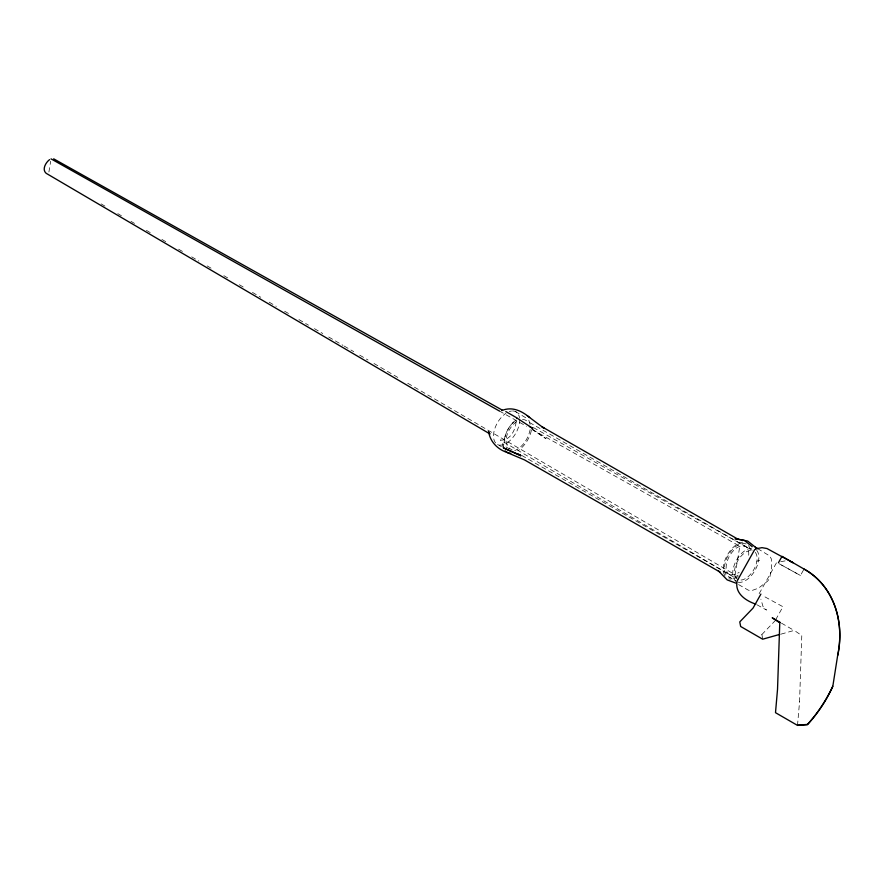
<?xml version="1.0" encoding="UTF-8"?>
<svg xmlns="http://www.w3.org/2000/svg" width="884" height="884" viewBox="0 0 884 884"><rect width="100%" height="100%" fill="white"/><g stroke="black" fill="none" stroke-linecap="round" stroke-linejoin="round"><path stroke-width="0.66" stroke-dasharray="4.42 3.31" d="M799.545 701.984L801.788 635.408M516.013 421.756C515.858 429.933 509.615 441.282 500.278 440L729.875 574.843L735.101 574.755L739.157 572.324M797.512 725.399L799.556 701.752M48.907 172.015L50.675 161.264M530.157 429.613C528.367 438.353 523.041 446.995 514.654 450.685M531.394 430.298C529.638 438.398 524.864 445.845 518.146 450.718M759.146 593.683L776.716 562.39L800.44 575.484M775.677 619.739L782.948 606.733L762.715 595.65M803.434 570.136L800.429 575.495L779.036 563.694M761.787 634.624L775.08 620.789M516.764 421.491C508.488 427.027 499.979 444.298 512.19 449.956M756.87 561.263L759.676 560.246M781.069 634.126L794.23 630.403L801.788 635.519M780.749 561.694L785.754 560.776M742.98 542.091L740.405 542.599A20.376 11.481 -60.2 0 0 724.792 560.699L723.554 565.506A20.376 11.481 -60.2 0 0 725.543 576.677M751.709 548.168L748.494 548.809A18.752 10.564 -60.2 0 0 734.394 564.721A18.752 10.564 -60.2 0 0 736.228 581.396M522.51 419.425L524.941 419.878L752.162 550.235M746.195 543.925L743.378 543.395L740.162 544.025A18.752 10.564 -60.2 0 0 725.797 560.688L724.659 565.097A18.752 10.564 -60.2 0 0 726.493 575.385L735.853 581.142M748.704 555.263A16.255 9.149 -60.2 0 0 745.035 546.135L739.809 546.224L736.858 547.749A16.255 9.149 -60.2 0 0 729.035 556.821L727.355 560.655A16.255 9.149 -60.2 0 0 727.952 573.396L729.875 574.843M757.013 604.811L766.527 610.059L763.014 606.523L760.903 599.186M533.339 427.547L745.035 546.135M499.427 411.038L526.521 426.276M532.511 429.646L739.809 546.224L735.101 574.755L404.983 381.634M757.632 548.621L769.699 555.959L771.301 558.865L771.688 567.141L769.599 578.467L767.655 581.108L758.538 588.136L751.345 590.733L748.284 590.147L737.366 583.893M515.328 411.48L528.334 419.325M521.748 455.437L738.206 579.617M505.979 446.939L509.383 448.895M501.438 446.663L497.847 444.608A18.752 10.564 -60.2 0 1 496.289 443.613M781.467 623.154L794.219 630.513M101.13 203.884L105.903 206.668M117.815 213.641L121.395 215.729M130.92 221.309L134.501 223.398M146.412 230.37L151.175 233.155M161.905 239.431L166.667 242.216M178.59 249.189L183.353 251.984M191.695 256.857L198.845 261.045M207.188 265.918L213.143 269.41M223.862 275.675L228.636 278.471M239.354 284.736L245.31 288.228M252.459 292.405L260.802 297.289M269.145 302.162L276.294 306.35M284.637 311.234L290.593 314.715M298.936 319.599L308.472 325.168M314.428 328.66L322.771 333.533M328.726 337.025L343.025 345.39M344.219 346.086L353.744 351.655M359.7 355.147L368.042 360.02M373.998 363.512L400.22 378.838M531.682 429.072L546.058 438.74L532.732 429.502M528.82 420.22L530.422 425.513M761.864 634.513L762.737 639.066M755.279 552.356A16.255 9.149 -60.2 0 1 754.207 568.931A16.255 9.149 -60.2 0 1 740.637 580.081M736.284 578.18A16.255 9.149 -60.2 0 1 737.355 561.594A16.255 9.149 -60.2 0 1 750.914 550.456M756.737 550.367A18.752 10.564 -60.2 0 1 754.273 571.628A18.752 10.564 -60.2 0 1 737.035 581.827M748.416 545.583A18.752 10.564 -60.2 0 1 750.505 551.771M738.14 575.186A18.752 10.564 -60.2 0 1 728.714 577.042M512.521 410.949A18.752 10.564 -60.2 0 1 519.538 418.088M519.648 419.325A18.752 10.564 -60.2 0 1 504.996 444.044M503.88 444.497A18.752 10.564 -60.2 0 1 498.72 444.906M495.626 442.939A18.752 10.564 -60.2 0 1 493.526 436.762L493.791 432.663A18.752 10.564 -60.2 0 1 505.891 413.347M509.294 411.59A18.752 10.564 -60.2 0 1 511.482 411.038M738.206 576.467A20.376 11.481 -60.2 0 1 728.902 578.821M504.521 438.862L504.256 442.983A18.752 10.564 -60.2 0 1 515.825 420.121C509.902 424.674 505.979 431.58 504.521 438.862"/><path stroke-width="1.33" d="M760.903 594.081L753.069 608.07L739.775 621.905L740.648 626.48L762.66 639.198L779.798 634.38M778.417 562.777L782.02 556.345L804.031 569.064A91.87 76.466 -60 0 1 837.701 655.221L832.783 686.481A124.975 104.014 -60 0 1 807.446 724.703L797.512 725.399L775.5 712.681L777.533 689.266L779.776 622.8L772.196 617.794L780.307 622.48M49.581 159.639C45.791 162.391 41.736 169.485 46.079 173.253L490.034 433.978M501.725 410.585C512.09 406.209 521.693 410.872 529.66 417.513M797.523 725.123L807.435 724.427A124.755 103.826 -60 0 0 832.739 686.271M510.72 453.404C499.571 451.183 490.377 443.138 488.576 431.58L489.637 433.492M756.638 548.202L747.709 541.063L735.134 538.665L744.405 540.444L752.229 546.688M736.284 583.263L727.201 579.915L718.25 570.655M502.775 443.967L503.471 447.89L520.742 455.415L518.477 454.111M503.482 447.901L520.82 455.835L519.715 455.194M790.727 561.638L793.025 562.71L766.958 548.522L761.986 547.66L756.98 548.577L754.649 549.66L737.134 580.965C734.494 593.164 745.621 600.788 755.831 604.148M53.692 158.833L502.543 410.286M51.062 158.877L499.427 411.038M757.632 548.621L755.279 547.262L756.892 548.467M737.952 539.196L542.002 426.784L544.224 428.453L527.173 415.657M505.814 411.557L516.599 417.734L516.742 418.563M529.417 426.508L532.765 428.42L516.61 417.8M720.46 572.313L524.521 459.912L507.604 452.741L505.118 450.884M804.031 569.064A92.035 76.599 -60 0 1 837.767 655.375"/></g></svg>
